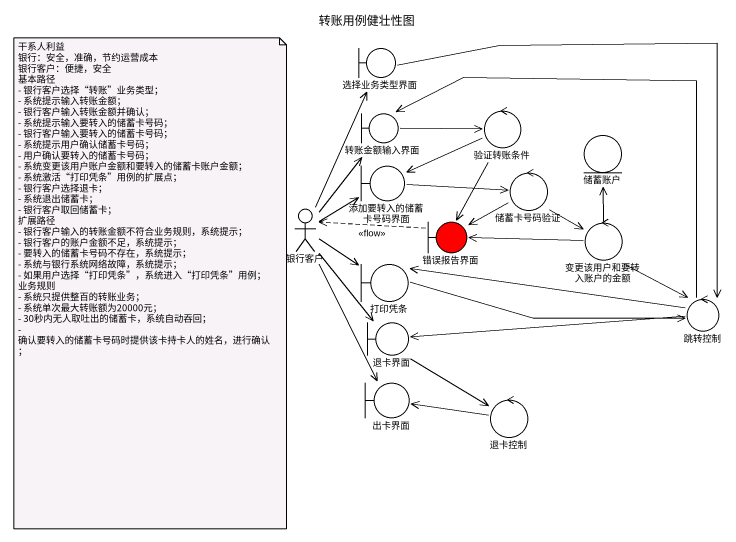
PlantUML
@startuml
title 转账用例健壮性图
boundary 选择业务类型界面
boundary 转账金额输入界面
control 验证转账条件
boundary 添加要转入的储蓄卡号码界面
entity 储蓄账户
actor 银行客户
control 储蓄卡号码验证
boundary 错误报告界面 #FF0000
control 变更该用户和要转入账户的金额
boundary 打印凭条
boundary 退卡界面
control 跳转控制
boundary 出卡界面
control 退卡控制
选择业务类型界面 --> 跳转控制
转账金额输入界面 -right-> 验证转账条件
验证转账条件 -left-> 添加要转入的储蓄卡号码界面
验证转账条件 --> 错误报告界面
添加要转入的储蓄卡号码界面 -right-> 储蓄卡号码验证
银行客户 -up-> 选择业务类型界面
银行客户 -up-> 转账金额输入界面
银行客户 -right-> 添加要转入的储蓄卡号码界面
银行客户 --> 打印凭条
银行客户 --> 退卡界面
银行客户 --> 出卡界面
储蓄卡号码验证 -left-> 错误报告界面
储蓄卡号码验证 --> 变更该用户和要转入账户的金额
错误报告界面 .left.> 银行客户 : <<flow>>
变更该用户和要转入账户的金额 -up-> 储蓄账户
变更该用户和要转入账户的金额 -left-> 错误报告界面
变更该用户和要转入账户的金额 --> 跳转控制
打印凭条 -right-> 跳转控制
退卡界面 --> 退卡控制
跳转控制 -left-> 转账金额输入界面
跳转控制 -left-> 打印凭条
跳转控制 -left-> 退卡界面
退卡控制 -left-> 出卡界面
note as N1
  干系人利益
  银行：安全，准确，节约运营成本
  银行客户：便捷，安全
  基本路径
  - 银行客户选择“转账”业务类型；
  - 系统提示输入转账金额；
  - 银行客户输入转账金额并确认；
  - 系统提示输入要转入的储蓄卡号码；
  - 银行客户输入要转入的储蓄卡号码；
  - 系统提示用户确认储蓄卡号码；
  - 用户确认要转入的储蓄卡号码；
  - 系统变更该用户账户金额和要转入的储蓄卡账户金额；
  - 系统激活“打印凭条”用例的扩展点；
  - 银行客户选择退卡；
  - 系统退出储蓄卡；
  - 银行客户取回储蓄卡；
  扩展路径
  - 银行客户输入的转账金额不符合业务规则，系统提示；
  - 银行客户的账户金额不足，系统提示；
  - 要转入的储蓄卡号码不存在，系统提示；
  - 系统与银行系统网络故障，系统提示；
  - 如果用户选择“打印凭条”，系统进入“打印凭条”用例；
  业务规则
  - 系统只提供整百的转账业务；
  - 系统单次最大转账额为20000元；
  - 30秒内无人取吐出的储蓄卡，系统自动吞回；
  - 确认要转入的储蓄卡号码时提供该卡持卡人的姓名，进行确认；
end note
@enduml
